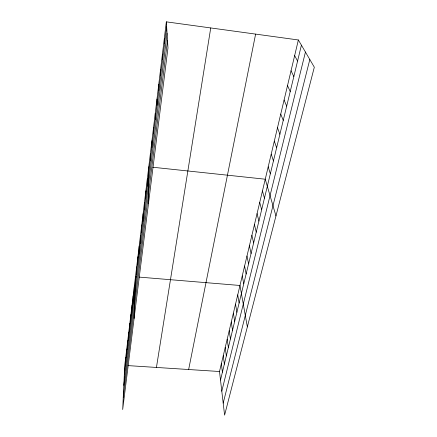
<?xml version="1.0" encoding="UTF-8"?>
<svg xmlns="http://www.w3.org/2000/svg" width="437" height="437" viewBox="0 0 437 437"><rect width="100%" height="100%" fill="white"/><g stroke="black" fill="none" stroke-linecap="round" stroke-linejoin="round"><path stroke-width="0.66" d="M150.317 160.86L150.339 153.961M148.509 203.363L148.782 166.819M147.231 186.184L147.307 178.995M145.767 198.201L145.871 190.887M144.336 209.94L144.467 202.495M142.937 221.401L143.09 213.84M141.577 232.593L141.746 224.929M140.244 243.535L140.435 235.767M138.939 254.225L139.152 246.37M137.666 264.68L137.901 256.732M136.42 274.9L136.672 266.87M134.088 318.48L135.47 276.79L136.77 276.9M134.012 294.68L134.296 286.503M131.701 313.624L132.018 305.316M132.843 304.256L133.143 296.007M130.581 322.796L130.914 314.427M129.489 331.781L129.833 323.358M128.418 340.581L128.773 332.109M126.337 357.646L126.719 349.087M127.369 349.201L127.735 340.68M125.326 365.927L125.719 357.324M166.333 21.85L124.742 365.403L122.682 409.524L167.983 47.901L166.333 21.85L298.367 39.975L314.318 67.194L224.596 415.15L219.505 371.51L298.367 39.975M124.337 374.039L166.65 26.821M123.813 385.292L167.065 33.387M123.25 397.348L167.518 40.543M156.435 367.446L210.732 27.946M188.647 369.522L255.612 34.108M220.499 380.064L301.415 45.18M221.799 391.197L305.441 52.047M223.192 403.122L309.822 59.519M128.057 365.616L219.505 371.51M139.376 277.118L239.968 285.476L247.347 326.903M152.715 167.234L265.248 179.208L275.96 215.949M294.647 55.603L297.581 61.054M291.031 70.81L293.85 76.497M287.508 85.614L290.217 91.519M284.077 100.035L286.683 106.142M280.74 114.079L283.247 120.383M277.484 127.768L279.893 134.252M274.305 141.113L276.626 147.766M271.213 154.13L273.447 160.936M268.192 166.819L270.345 173.784M262.451 190.947L264.451 198.174M259.725 202.418L261.648 209.76M257.06 213.622L258.912 221.084M254.454 224.58L256.24 232.145M251.903 235.292L253.629 242.956M249.412 245.769L251.073 253.526M246.976 256.022L248.577 263.861M244.589 266.051L246.135 273.972M242.256 275.867L243.742 283.864M237.728 294.888L239.115 303.021M235.538 304.103L236.876 312.297M233.391 313.132L234.68 321.386M231.288 321.976L232.528 330.285M229.223 330.645L230.425 339.003M227.202 339.139L228.36 347.546M225.224 347.47L226.339 355.915M223.28 355.642L224.35 364.125M221.373 363.65L222.411 372.171M164.356 38.172L164.629 43.41M162.438 54.041L162.662 59.541M160.57 69.483L160.75 75.219M158.751 84.505L158.893 90.47M156.976 99.133L157.085 105.306M155.255 113.38L155.326 119.749M153.573 127.254L153.611 133.815M151.934 140.78L151.945 147.509"/></g></svg>
